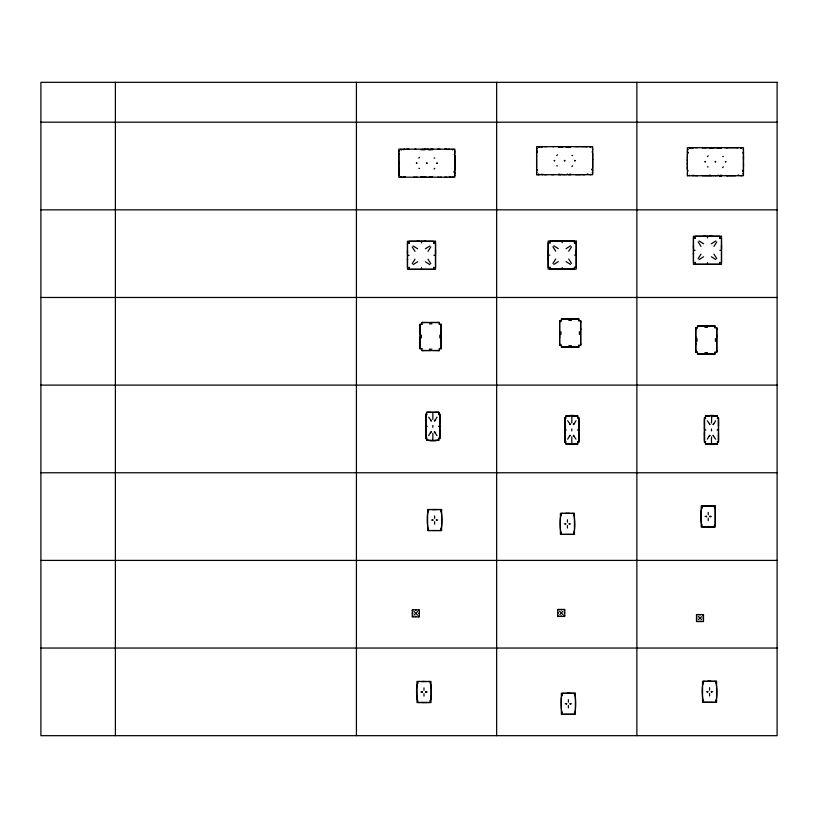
<?xml version="1.0" encoding="UTF-8"?>
<svg xmlns="http://www.w3.org/2000/svg" width="818" height="818" viewBox="0 0 818 818"><rect width="100%" height="100%" fill="white"/><g stroke="black" fill="none" stroke-linecap="round" stroke-linejoin="round"><path stroke-width="1.23" d="M398.969 175.236L398.785 149.152L454.88 149.152L454.88 177.199L398.785 177.199L398.785 174.868M398.785 155.747L398.785 170.573L398.795 168.61M398.785 175.451L398.785 174.152M398.785 154.183L398.785 153.058M407.476 259.388L407.487 258.621M419.307 613.336L419.307 616.844L412.292 616.844L412.292 609.829L419.307 609.829L419.307 613.336L418.611 613.336M419.307 610.688L418.601 609.829M421.965 348.601L420.104 348.785L420.115 336.515M420.104 334.347L420.104 334.889M420.104 334.603L420.104 324.715M427.037 438.029L425.82 438.652L425.82 414.113L427.037 414.726M426.699 414.113L426.699 412.354L438.969 412.354L438.622 414.726M426.832 163.518L426.832 162.833M433.56 267.343L433.765 269.306L409.225 269.306L409.429 267.343M439.276 348.601L439.389 350.544L421.863 350.544L421.863 348.785M421.965 324.439L421.863 322.496L439.389 322.496L439.276 324.439M439.389 324.245L441.137 324.245L441.137 348.785L439.389 348.785M441.137 333.458L441.137 331.709M454.88 155.676L454.88 170.533M454.88 173.283L454.88 172.158M454.88 152.199L454.573 150.706M536.608 174.694L536.608 146.657L592.702 146.657L592.702 174.694L536.608 174.694L537.058 174.326M536.792 172.731L536.608 172.363M536.608 172.946L536.608 171.657M536.608 151.678L536.608 150.563M557.733 612.948L557.733 609.441L564.737 609.441L564.737 616.445L557.733 616.445L557.733 612.948L558.418 612.948M561.496 345.135L559.635 345.329L559.645 333.059M564.042 616.026L564.737 615.596M564.655 161.023L564.655 160.328M564.737 610.289L564.042 609.441M566.025 441.608L564.819 442.221L564.819 417.681L566.025 418.305M574.277 267.189L574.481 269.142L549.941 269.142L550.146 267.189M576.22 251.934L576.22 250.185M578.817 345.135L578.919 347.077L561.393 347.077L561.393 345.329M561.496 320.973L561.393 319.03L578.919 319.03L578.817 320.973M580.668 329.991L580.668 328.243M578.919 320.789L580.678 320.789L580.678 345.329L578.919 345.329M592.702 159.786L592.702 153.273M592.702 170.778L592.702 169.653M592.702 149.694L592.385 148.211M687.376 164.06L687.376 154.285M687.376 175.737L687.376 147.69L743.47 147.69L743.47 175.737L687.376 175.737L687.826 175.359M687.376 173.978L687.56 173.774M687.376 167.148L687.376 169.111L687.376 162.772M687.376 152.721L687.376 151.596M697.601 352.067L695.74 352.251L695.74 327.711L697.601 327.906M695.74 344.317L695.74 343.325M695.74 338.182L695.74 336.944M696.496 620.698L697.192 621.557M705.678 441.608L704.462 442.221L704.462 417.681L705.678 418.305M704.472 427.466L704.472 428.397M714.912 352.067L715.024 354.01L697.488 354.01L697.488 352.251M697.488 327.711L697.488 325.963L715.024 325.963L714.912 327.906M715.423 162.056L715.423 161.361M716.772 336.924L716.772 335.175M715.024 327.711L716.772 327.711L716.772 352.251L715.024 352.251M719.533 262.333L719.748 264.296L695.208 264.296L695.412 262.333M743.47 159.357L743.47 151.606M743.47 171.821L743.47 170.686M743.47 150.727L743.163 149.244M407.476 252.987L407.487 252.425M407.487 252.619L407.476 243.007L409.429 243.212M425.83 430.37L425.83 429.665M425.83 424.235L425.83 416.188M438.969 414.113L439.839 414.113L439.839 438.652L438.622 438.029M454.88 157.731L454.88 155.768M536.608 168.079L536.608 153.242M548.193 259.112L548.193 259.674M548.193 253.089L548.193 250.809M548.193 258.938L548.193 258.222M559.645 337.558L559.645 337.016M559.645 331.29L559.635 320.789L561.393 320.789M564.819 433.601L564.819 440.145M577.62 418.305L578.837 417.681L578.837 442.221L577.62 441.608M693.46 254.265L693.46 254.827M693.46 254.091L693.46 253.028M695.74 344.46L695.74 343.949M695.74 338.325L695.74 337.814M704.472 433.428L704.472 434.501M704.472 427.293L704.472 428.233M717.274 418.305L718.49 417.681L718.49 442.221L717.274 441.608M407.476 259.245L407.476 259.827M409.225 267.547L407.476 267.547L407.476 251.208M424.654 149.817L425.493 149.152M433.56 243.212L435.524 243.007L435.524 267.547L433.765 267.547M435.513 250.339L435.513 253.836M439.818 422.548L439.839 416.188M549.941 267.394L548.183 267.394L548.183 242.854L550.146 243.058M562.467 147.322L563.316 146.657M564.819 427.783L564.819 428.366M564.829 426.117L564.819 419.757M574.277 243.058L576.23 242.854L576.23 267.394L574.481 267.394M578.817 426.117L578.837 419.757M693.47 253.222L693.47 247.333M704.472 433.949L704.472 440.145M713.245 148.355L714.083 147.69M718.47 426.117L718.49 419.757M719.533 238.212L721.496 238.007L721.496 262.547L719.748 262.547M425.83 436.577L425.83 430.217M693.46 248.641L693.449 238.007L695.412 238.212M721.486 245.339L721.486 248.825M441.137 347.026L441.127 348.325M580.668 343.56L580.657 344.859M716.762 350.493L716.762 351.791M420.104 326.014L420.104 324.245L421.863 324.245M559.645 322.548L559.645 321.249M695.74 329.48L695.74 328.182M420.104 348.325L420.104 347.026M559.645 344.859L559.645 343.56M695.74 351.791L695.74 350.493M725.627 161.974L725.627 161.453M416.628 162.915L416.628 163.436M437.037 163.447L437.037 162.915M554.451 160.41L554.451 160.941M574.86 160.941L574.86 160.41M705.218 161.443L705.218 161.974M421.413 335.145L421.413 337.895M439.828 337.895L439.828 335.145M560.954 331.679L560.954 334.429M579.369 334.429L579.369 331.679M697.048 338.611L697.048 341.362M715.464 341.362L715.464 338.611M440.953 511.403L440.749 509.532L438.683 509.573M561.087 532.518L561.291 534.399L563.357 534.359M562.038 712.427C561.087 710.637 560.289 696.302 562.303 695.136M714.584 507.845L714.38 505.964L706.558 505.984M703.224 700.443C702.151 697.488 701.415 685.893 703.429 683.03L703.429 681.282L705.505 681.322M398.959 172.895L399.184 171.76L399.235 172.731M536.782 170.389L536.997 169.254L537.048 170.236M687.549 171.432L687.774 170.297L687.815 171.269M432.681 519.665L432.681 520.442M436.556 520.442L436.556 519.665M422.047 691.609L422.047 692.396M425.922 692.396L425.922 691.609M565.483 523.489L565.483 524.266M569.369 524.266L569.369 523.489M566.445 703.388L566.445 704.165M570.32 704.165L570.32 703.388M706.302 516.097L706.302 516.874M710.177 516.874L710.177 516.097M707.631 691.404L707.631 692.192M711.507 692.192L711.507 691.404M454.88 175.451L454.593 174.602M592.702 172.946L592.416 172.097M743.47 173.978L743.184 173.14M399.072 151.749L398.785 150.911M536.894 149.244L536.608 148.406M687.662 150.277L687.856 149.653L687.376 150.011M428.673 435.595L430.963 431.679M434.695 421.076L436.996 417.16M567.661 439.174L569.962 435.258M573.694 424.654L575.984 420.738M707.314 439.174L709.615 435.258M713.347 424.654L715.638 420.738M454.297 154.592L454.706 153.457M592.12 152.087L592.529 150.952M742.887 153.13L743.296 151.995M412.2 263.611L415.002 259.183M430.8 246.954L427.998 251.382M552.907 263.447L555.708 259.02M571.506 246.791L568.704 251.218M698.173 258.6L700.975 254.173M716.772 241.944L713.971 246.371M562.303 712.427L562.242 714.298L564.308 714.257M705.924 702.273L703.429 702.314L703.49 700.443M452.773 149.622L453.121 149.152M590.596 147.128L590.944 146.657M741.364 148.16L741.711 147.69M434.276 420.892L435.064 419.92M430.595 432.834L431.383 431.873M573.275 424.46L574.062 423.499M569.594 436.413L570.381 435.442M712.928 424.46L713.715 423.499M709.247 436.413L710.034 435.442M400.544 177.199L401.853 177.066M538.356 174.694L539.665 174.561M689.134 175.737L689.564 175.236M418.836 158.068L419.614 157.301M434.051 169.05L434.818 168.293M556.659 155.563L557.436 154.796M571.874 166.555L572.641 165.788M707.427 156.596L708.204 155.839M722.642 167.588L723.409 166.821M413.969 615.167L415.288 613.848M416.301 612.835L417.63 611.506M559.829 614.819L560.729 613.449M561.741 612.437L563.07 611.107M698.163 619.88L699.492 618.551M700.505 617.539L701.875 616.649M703.5 615.248L702.866 615.187M433.744 243.028L433.765 241.259L423.888 241.269M574.451 242.874L574.481 241.095L559.267 241.126M719.717 238.028L719.748 236.249L704.533 236.269M418.836 168.293L419.552 168.416M434.113 157.946L434.828 158.068M556.659 165.788L557.375 165.911M571.925 155.44L572.641 155.563M707.427 166.821L708.143 166.944M722.693 156.473L723.409 156.596M401.29 149.888C400.002 148.641 400.483 150.226 402.159 149.469M539.113 147.383C537.815 146.146 538.295 147.721 539.982 146.974M689.881 148.426C688.582 147.179 689.063 148.764 690.75 148.007M425.401 248.784L429.828 245.983M417.599 261.78L413.172 264.582M566.107 248.621L570.535 245.819M558.305 261.617L553.878 264.418M711.374 243.774L715.801 240.973M703.572 256.77L699.145 259.572M428.785 177.199L429.828 176.586M423.836 149.745L424.849 149.152L422.722 149.888M560.534 147.383L562.672 146.657M711.302 148.426L713.756 147.69M567.651 174.081L566.322 174.694M718.419 175.124L717.089 175.737M712.427 148.283L713.47 147.69L712.805 147.69M430.779 177.199L432.599 176.504M570.412 173.999L568.602 174.694L570.8 174.694M719.37 175.737L721.568 175.737L719.37 175.737L721.19 175.032M421.065 149.858L422.886 149.152M558.888 147.352L560.708 146.657L558.5 146.657M709.656 148.385L711.476 147.69L702.253 147.69L703.378 147.69M451.812 177.066L453.121 177.199M589.635 174.561L590.944 174.694M740.402 175.594L741.711 175.737M452.691 176.821L453.141 177.015M590.514 174.326L590.964 174.51M741.282 175.359L741.732 175.543M452.18 149.755L452.927 149.633M590.003 147.26L590.749 147.128M740.771 148.293L741.517 148.16M428.509 149.735L430.953 149.888M566.322 147.24L568.766 147.383M429.327 323.877L431.924 323.877M568.858 320.411L571.455 320.411M431.924 349.163L429.327 349.163M704.952 327.343L707.55 327.343M571.455 345.697L568.858 345.697M707.55 352.63L704.952 352.63M404.02 149.213L404.879 149.152M541.833 146.708L542.702 146.657M692.611 147.741L693.47 147.69M426.699 412.354L438.969 412.354M565.688 417.681C564.215 414.532 579.41 414.746 577.958 417.681M705.341 417.681C703.981 414.654 718.971 414.654 717.611 417.681M426.699 438.652C425.34 441.669 440.319 441.669 438.969 438.652M565.688 442.221C564.338 445.248 579.318 445.248 577.958 442.221M705.341 442.221C703.991 445.248 718.971 445.248 717.611 442.221M571.496 513.397L573.561 513.356L573.561 515.115C575.115 517.058 575.443 531.414 573.5 532.518M430.554 530.524L428.479 530.565L428.479 528.817C426.924 526.864 426.607 512.518 428.54 511.403M704.175 526.966L702.11 527.007L702.11 525.248C700.556 523.295 700.228 508.949 702.161 507.845M428.049 681.527L430.115 681.486L430.115 683.235C431.761 685.065 431.935 699.625 430.064 700.648M713.633 681.322L715.699 681.282L715.699 683.03C717.243 684.952 717.601 699.39 715.648 700.443M430.626 322.496L439.389 322.496M561.393 319.03L578.919 319.03M697.488 325.963L715.024 325.963M421.863 350.544L430.626 350.533M561.393 347.077L578.919 347.077M697.488 354.01L715.024 354.01M563.357 513.397L561.291 513.356L561.087 515.238M438.683 530.524L440.749 530.565L440.953 528.694M705.3 526.966L714.38 527.007L714.38 525.248L715.249 525.248L715.249 507.722L714.38 507.722M425.156 176.852L423.836 176.852M421.863 322.496L427.896 322.507M439.389 350.544L433.346 350.533M562.784 319.04L561.751 319.051M698.889 325.973L697.856 325.973M437.998 350.533L439.031 350.523M577.528 347.067L578.561 347.067M713.623 354L714.656 353.989M713.623 325.973L714.656 325.973M562.784 347.067L561.751 347.067M423.254 350.533L422.221 350.523M437.558 509.573L431.679 509.573M570.371 513.397L564.481 513.397M426.924 681.527L421.035 681.527M436.342 509.542L434.971 509.553M569.154 513.377L568.121 513.377M570.126 693.275L567.375 693.275M712.12 236.259L710.801 236.259M709.963 505.984L705.3 506.005M425.871 241.259L424.624 241.269M566.618 241.106L565.535 241.106M705.484 236.259L695.208 236.249L695.228 238.028M418.55 241.279L424.44 241.279M437.558 530.524L431.679 530.524M706.619 681.322L710.566 681.292M565.432 693.296L569.379 693.275M712.509 702.273L706.619 702.273M580.77 146.657L586.608 146.657M724.932 147.69L737.376 147.69M444.747 149.162L446.945 149.152M448.785 149.152L449.655 149.213M727.427 175.737L735.515 175.737M438.837 177.199L437.722 177.199M419.225 241.269L409.225 241.259L409.225 243.007M565.667 241.106L564.604 241.106M559.931 241.106L549.941 241.095L549.941 242.854M40.9 122.189L777.1 122.189M579.195 146.657L575.555 146.657M704.523 147.69L705.914 147.69M714.768 147.69L716.077 147.69M726.323 147.69L727.458 147.69M437.732 149.152L440.002 149.152M554.154 160.676L554.747 160.676M564.338 160.676L564.962 160.676M574.563 160.676L575.146 160.676M704.922 161.708L705.515 161.708M715.106 161.708L715.73 161.708M725.331 161.708L725.914 161.708M416.331 163.171L416.924 163.171M426.526 163.181L427.139 163.181M436.74 163.181L437.333 163.181M544.543 174.694L546.792 174.694M553.755 174.694L551.475 174.694M565.299 174.694L564.001 174.694M580.76 174.694L575.545 174.694M702.355 175.737L711.466 175.737L709.656 175.032M712.805 175.737L713.47 175.737M695.31 175.737L697.509 175.737M716.077 175.737L714.768 175.737M40.9 209.837L777.1 209.837M693.46 250.277L695.116 250.277M719.83 250.277L721.486 250.277M548.203 255.124L549.849 255.124M574.563 255.124L576.22 255.124M407.487 255.277L409.143 255.277M433.857 255.277L435.503 255.277M695.208 262.547L693.449 262.547L693.46 252.966M40.9 297.476L777.1 297.476M40.9 385.114L777.1 385.114M711.721 415.933L711.476 423.008M565.688 415.933L577.958 415.933M705.341 415.933L717.611 415.933M425.83 426.382L427.252 426.382M438.417 426.382L439.828 426.382M564.829 429.951L566.24 429.951M577.406 429.951L578.827 429.951M704.482 429.951L705.893 429.951M717.059 429.951L718.48 429.951M426.699 440.401L438.969 440.401M565.688 443.98L577.958 443.98M705.341 443.98L717.611 443.98M40.9 472.763L777.1 472.763M440.749 511.291C442.364 513.489 442.528 526.874 440.749 528.817M561.291 515.115C559.522 517.058 559.686 530.442 561.291 532.641M705.116 516.485L706.68 516.485M709.799 516.485L711.363 516.485M431.495 520.054L433.059 520.054M436.178 520.054L437.742 520.054M564.297 523.878L565.862 523.878M568.991 523.878L570.555 523.878M706.006 526.986L706.711 526.986M707.406 526.986L708.112 526.986M708.817 526.986L709.513 526.986M710.218 526.986L710.914 526.986M40.9 560.402L777.1 560.402M557.733 610.136L558.428 609.441M412.292 610.535L412.988 609.829M564.052 612.948L564.737 612.948M412.292 613.336L412.978 613.336M702.652 614.543L702.805 615.248M697.192 614.543L696.496 615.402M557.733 615.75L558.582 616.445M412.292 616.148L412.988 616.844M696.496 618.05L697.181 618.05M702.815 618.05L703.5 618.05M703.5 620.852L702.805 621.557M40.9 648.04L777.1 648.04M706.445 691.793L708.01 691.793M711.128 691.793L712.693 691.793M420.861 692.008L422.425 692.008M425.544 692.008L427.108 692.008M421.751 702.509L430.115 702.519L430.319 700.648M423.151 702.509L423.847 702.509M424.552 702.509L425.258 702.509M425.953 702.509L426.659 702.509M565.248 703.777L566.823 703.777M569.941 703.777L571.506 703.777M564.982 714.257L574.512 714.298L574.461 712.427M544.553 146.657L546.751 146.657M552.61 146.657L553.755 146.657M564.655 146.657L565.31 146.657M570.811 146.657L568.602 146.657L570.422 147.352M695.32 147.69L697.519 147.69M721.578 147.69L719.37 147.69L721.19 148.385M406.73 149.152L408.928 149.162M414.798 149.152L415.943 149.152M426.832 149.152L427.487 149.152M432.988 149.152L430.779 149.152L432.599 149.858M558.5 174.694L560.698 174.694L558.878 173.999M582.549 174.694L584.747 174.694M726.312 175.737L727.458 175.737M413.663 177.199L414.787 177.199M415.687 177.199L417.323 177.199M420.677 177.199L422.875 177.199L421.065 176.504M426.178 177.199L426.832 177.199M440.002 177.199L441.372 177.199M444.736 177.199L446.925 177.199M710.413 236.259L709.574 236.259M704.472 236.259L703.439 236.259M558.469 241.106L559.205 241.106M417.753 241.269L418.499 241.269M434.614 509.553L432.926 509.542M567.426 513.377L565.739 513.377M422.712 681.496L423.98 681.496M565.995 146.657L566.833 147.199M428.172 149.152L429.021 149.694M558.735 241.106L557.815 241.106M418.029 241.269L417.047 241.259M564.481 534.359L573.561 534.399L573.766 532.518M707.877 681.292L712.509 681.322M569.962 693.296L574.512 693.265L574.512 695.014C576.353 697.447 575.811 711.087 574.717 712.427M422.395 702.488L417.845 702.519L417.845 700.77C416.362 698.95 415.861 684.237 417.906 683.357M430.892 412.364L427.078 412.374M709.543 415.943L705.73 415.953M569.89 415.943L566.076 415.953M434.767 440.391L438.581 440.381M713.419 443.969L717.233 443.959M573.766 443.969L577.58 443.959M423.254 322.507L422.221 322.507M434.767 412.364L438.581 412.374M713.419 415.943L717.233 415.953M573.766 415.943L577.58 415.953M709.543 443.969L705.73 443.959M430.892 440.391L427.078 440.381M569.89 443.969L566.076 443.959M691.864 148.099L692.887 148.119M541.097 147.056L542.109 147.076M403.284 149.561L404.296 149.582M577.528 319.04L578.561 319.051M437.998 322.507L439.031 322.507M698.889 354L697.856 353.989M736.875 147.69L738.245 147.741M586.107 146.657L587.467 146.708M704.175 506.005L702.11 505.964L701.905 507.845M430.554 509.573L428.479 509.532L428.284 511.403M419.92 681.527L417.845 681.486L417.64 683.357M564.308 693.296L562.242 693.265L562.038 695.136M713.633 702.273L715.699 702.314L715.903 700.443M693.971 175.441L691.864 175.338M543.203 174.408L541.097 174.295M405.38 176.913L403.274 176.8M561.649 174.346L563.285 174.694M692.601 175.686L693.47 175.737M541.833 174.643L542.702 174.694M404.02 177.148L404.879 177.199M719.543 148.426L716.783 147.69L717.601 148.232M699.145 240.973L703.572 243.774M715.801 259.572L711.374 256.77M553.878 245.819L558.305 248.621M570.535 264.418L566.107 261.617M413.172 245.983L417.599 248.784M429.828 264.582L425.401 261.78M698.163 616.22L699.492 617.539M700.505 618.551L701.834 619.88M559.4 611.107L560.729 612.437M561.741 613.449L563.07 614.778M564.103 615.811L564.042 616.445M413.969 611.506L415.288 612.835M416.301 613.848L417.63 615.167M418.663 616.21L418.601 616.844L419.307 615.995M707.314 420.738L710.034 424.46M712.928 435.442L715.638 439.174M567.661 420.738L570.381 424.46M573.275 435.442L575.984 439.174M428.673 417.16L431.383 420.892M434.276 431.873L436.996 435.595M713.971 254.173L716.772 258.6M700.975 246.371L698.173 241.944M568.704 259.02L571.506 263.447M555.708 251.218L552.907 246.791M427.998 259.183L430.8 263.611M415.002 251.382L412.2 246.954M592.242 172.741L592.385 173.15M454.43 175.236L454.573 175.645M743.01 173.774L743.163 174.183M687.856 149.653L687.682 149.244M537.078 148.61L536.915 148.201M399.266 151.115L399.092 150.706M713.347 435.258L713.715 436.413M709.247 423.499L709.615 424.654M573.694 435.258L574.062 436.413M569.594 423.499L569.962 424.654M434.695 431.679L435.064 432.834M430.595 419.92L430.963 421.076M716.762 328.182L716.762 329.48M580.657 321.249L580.668 322.548M441.127 324.715L441.137 326.014M704.472 419.757L704.472 426.025M693.46 245.758L693.46 246.198M718.47 433.785L718.49 440.145M578.817 433.785L578.837 440.145M576.22 253.652L576.22 252.619M559.645 334.674L559.645 336.147M439.818 430.217L439.839 436.577M420.104 338.161L420.104 339.613M704.472 432.16L704.472 433.039M693.46 246.003L693.46 246.668M548.193 257.476L548.193 258.018M743.47 169.121L743.46 156.269M743.47 164.07L743.47 165.522M687.376 159.346L687.376 160.635M592.702 168.089L592.692 159.612M564.819 432.303L564.819 433.039M454.88 162.107L454.88 163.181M425.83 428.734L425.83 429.47M398.785 164.234L398.785 162.097M718.49 417.681L718.49 442.221M716.772 327.711L716.772 352.251M711.476 429.01L711.476 430.902M711.476 436.894L711.476 443.98M709.564 687.682L709.564 690.136M709.564 693.46L709.564 695.913M708.245 512.365L708.245 514.819M708.245 518.152L708.245 520.606M707.478 236.259L707.478 237.915M707.478 262.629L707.478 264.286M704.462 417.681L704.462 442.221M699.993 614.543L699.993 615.228M699.993 620.862L699.993 621.557M695.74 327.711L695.74 352.251M636.874 82.321L636.874 735.679M580.678 320.789L580.678 345.329M578.837 417.681L578.837 442.221M571.823 415.933L571.823 423.008M571.823 429.01L571.823 430.902M571.823 436.894L571.823 443.98M568.377 699.656L568.377 702.12M568.377 705.443L568.377 707.897M567.426 519.757L567.426 522.211M567.426 525.545L567.426 527.999M564.819 417.681L564.819 442.221M562.211 241.116L562.211 242.762M562.211 267.476L562.211 269.132M561.24 609.441L561.24 610.126M561.24 615.76L561.24 616.445M559.635 320.789L559.635 345.329M496.649 82.321L496.649 735.679M441.137 324.245L441.137 348.785M439.839 414.113L439.839 438.652M434.614 515.933L434.614 518.387M434.614 521.71L434.614 524.164M432.834 412.354L432.834 419.44M432.834 425.432L432.834 427.323M432.834 433.325L432.834 440.401M425.82 414.113L425.82 438.652M423.98 687.887L423.98 690.341M423.98 693.664L423.98 696.118M421.495 241.269L421.495 242.926M421.495 267.639L421.495 269.286M420.104 324.245L420.104 348.785M415.8 609.829L415.8 610.525M415.8 616.159L415.8 616.844M356.423 82.321L356.423 735.679M115.389 82.321L115.389 735.679M696.496 619.747L696.496 621.557L703.5 621.557L703.5 614.543L696.496 614.543L696.496 619.747M400.973 176.708L400.186 177.199L400.973 176.708M538.796 174.203L538.009 174.694L538.796 174.203M777.1 82.321L40.9 82.321L40.9 735.679L777.1 735.679L777.1 82.321M721.496 236.249L693.449 236.249L693.449 264.296L721.496 264.296L721.496 236.249M576.23 241.095L548.183 241.095L548.183 269.142L576.23 269.142L576.23 241.095M435.524 241.259L407.476 241.259L407.476 269.306L435.524 269.306L435.524 241.259M715.249 505.964L701.23 505.964L701.23 527.007L715.249 527.007L715.249 505.964M441.628 509.532L427.609 509.532L427.609 530.565L441.628 530.565L441.628 509.532M574.44 513.356L560.412 513.356L560.412 534.399L574.44 534.399L574.44 513.356M716.578 681.282L702.55 681.282L702.55 702.314L716.578 702.314L716.578 681.282M417.63 681.486L416.965 681.486L416.965 702.519L430.994 702.519L430.994 681.486L417.63 681.486M575.391 693.265L561.363 693.265L561.363 714.298L575.391 714.298L575.391 693.265M738.971 175.42L737.959 175.277L738.971 175.42M588.203 174.387L587.191 174.234L588.203 174.387M450.381 176.892L449.368 176.739L450.381 176.892M687.846 152.138L687.948 153.109L687.846 152.138M537.068 151.105L537.181 152.066L537.068 151.105M399.256 153.6L399.358 154.571L399.256 153.6M743.296 171.432L742.672 170.308L743.296 171.432M592.529 170.4L591.895 169.265L592.529 170.4M454.706 172.905L454.082 171.77L454.706 172.905"/></g></svg>
